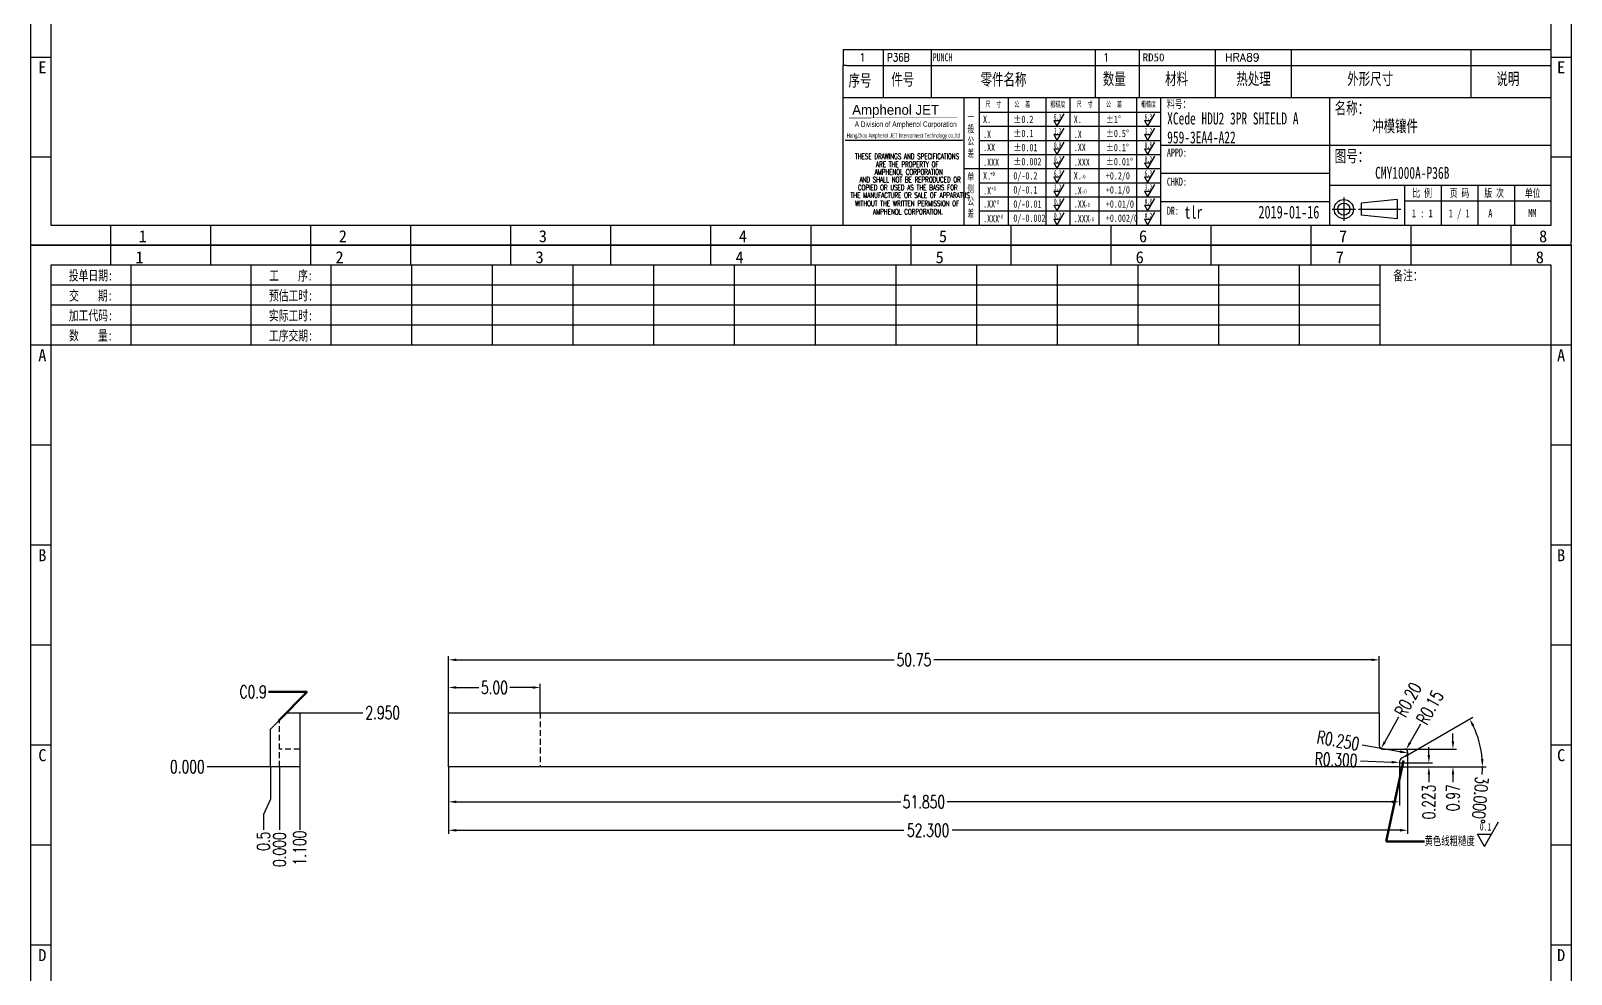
# Model space of a CAD drawing. Header units: millimetres. Extents: x -2852 to 5627, y -2271 to 1849.
# Drawn here: x -778.4 to -694.4, y 11.4 to 62.8 of the extents above; entities that cross this region are included whole.
import ezdxf
from ezdxf.enums import TextEntityAlignment as Align

# ---------------------------------------------------------------- set-up
doc = ezdxf.new("R2010")
doc.units = ezdxf.units.MM
doc.header["$PDSIZE"] = 3
doc.linetypes.add('DASHED2', pattern=[9.525, 6.35, -3.175])
for name, color, linetype in [('1', 7, 'Continuous'), ('11', 4, 'DASHED2'), ('41', 1, 'Continuous')]:
    doc.layers.add(name, color=color, linetype=linetype)
doc.styles.add('CH', font='仿宋_GB2312_0.ttf')
doc.styles.add('jet02', font='simplex.shx', dxfattribs={"width": 0.7})
doc.styles.add('SIMPLEX', font='SIMPLEX')
doc.styles.get("Standard").update_dxf_attribs({"font": '仿宋_GB2312_0.ttf', "width": 0.7})
doc.styles.add('TEXTSTYLE_1', font='TRIUMB.TTF')
doc.styles.add('TEXTSTYLE_2', font='TRIUM.TTF')
doc.styles.add('tk', font='', dxfattribs={"width": 0.7})
doc.styles.add('tk 2', font='仿宋_GB2312_0.ttf', dxfattribs={"width": 0.65})
doc.styles.add('tk 4', font='simplex.shx', dxfattribs={"width": 0.65, "bigfont": 'bigfont.shx'})
doc.styles.get('tk').set_extended_font_data('NSimSun')
doc.dimstyles.new('jet02', dxfattribs={"dimtxt": 3.5, "dimasz": 2.1, "dimexe": 1, "dimexo": 0, "dimgap": 0.5, "dimtad": 0, "dimtoh": 1, "dimdec": 3, "dimzin": 9, "dimdsep": 46, "dimtxsty": 'jet02', "dimcen": 0, "dimclrt": 256, "dimazin": 2, "dimtfac": 1, "dimtdec": 3, "dimtofl": 0, "dimtmove": 0, "dimatfit": 1, "dimfxl": 0, "dimarcsym": 0})

# ---------------------------------------------------------------- blocks, each defined once
blk = doc.blocks.new('A3-N')
at = {"layer": '1', "color": 1}
for p, q in [((0, 0), (0, 296.73)), ((0, 296.73), (420, 296.73)), ((21.82, 291.27), (21.82, 296.73)), ((49.09, 291.27), (49.09, 296.73)), ((76.36, 291.27), (76.36, 296.73)), ((103.64, 291.27), (103.64, 296.73)), ((103.64, 291.27), (103.64, 296.73)), ((103.64, 291.27), (103.64, 296.73)), ((130.91, 291.27), (130.91, 296.73)), ((158.18, 291.27), (158.18, 296.73)), ((185.45, 291.27), (185.45, 296.73)), ((212.73, 291.27), (212.73, 296.73)), ((240, 291.27), (240, 296.73)), ((267.27, 291.27), (267.27, 296.73)), ((294.55, 291.27), (294.55, 296.73)), ((321.82, 291.27), (321.82, 296.73)), ((349.09, 291.27), (349.09, 296.73)), ((376.36, 291.27), (376.36, 296.73)), ((403.64, 291.27), (403.64, 296.73)), ((420, 296.73), (420, 1)), ((5.45, 269.45), (0, 269.45)), ((420, 269.45), (414.55, 269.45)), ((5.45, 242.18), (0, 242.18)), ((420, 242.18), (414.55, 242.18)), ((5.45, 214.91), (0, 214.91)), ((420, 214.91), (414.55, 214.91)), ((5.45, 187.64), (0, 187.64)), ((420, 187.64), (414.55, 187.64)), ((5.45, 160.36), (0, 160.36)), ((420, 160.36), (414.55, 160.36)), ((5.45, 133.09), (0, 133.09)), ((420, 133.09), (414.55, 133.09)), ((5.45, 105.82), (0, 105.82)), ((420, 105.82), (414.55, 105.82)), ((5.45, 78.55), (0, 78.55)), ((420, 78.55), (414.55, 78.55)), ((5.45, 51.27), (0, 51.27)), ((420, 51.27), (414.55, 51.27)), ((222.45, 49.09), (221.45, 49.09)), ((221.45, 49.09), (221.45, 40.36)), ((222.45, 49.09), (414.55, 49.09)), ((232.36, 49.09), (232.36, 40.36)), ((245.45, 49.09), (245.45, 40.36)), ((290.18, 49.09), (290.18, 40.36)), ((302.18, 49.09), (302.18, 40.36)), ((322.91, 49.09), (322.91, 40.36)), ((343.64, 49.09), (343.64, 40.36)), ((392.73, 40.36), (392.73, 49.09)), ((258.55, 40.36), (258.55, 5.44)), ((266.45, 40.36), (266.45, 5.44)), ((276.78, 40.36), (276.78, 5.45)), ((291.18, 40.36), (291.18, 5.45)), ((301.51, 40.37), (301.51, 5.46)), ((308.01, 40.36), (308.01, 5.45)), ((354.09, 40.36), (354.09, 5.45)), ((308.01, 32.39), (258.55, 32.39)), ((308.01, 28.54), (258.55, 28.54)), ((414.55, 27.27), (308.01, 27.27)), ((5.45, 24), (0, 24)), ((308.01, 24.69), (258.55, 24.69)), ((420, 24), (414.55, 24)), ((308.01, 16.99), (258.55, 16.99)), ((354.09, 19.63), (308.01, 19.63)), ((308.01, 13.14), (258.55, 13.14)), ((414.55, 16.36), (354.09, 16.36)), ((374.55, 16.36), (374.55, 5.45)), ((384.55, 16.36), (384.55, 5.45)), ((394.55, 16.36), (394.55, 5.45)), ((404.55, 16.36), (404.55, 5.45)), ((308.01, 9.29), (258.55, 9.29)), ((308.01, 11.99), (354.09, 11.99)), ((372.51, 12.49), (362.69, 11.5)), ((362.69, 11.5), (362.69, 8.23)), ((372.51, 12.49), (372.51, 7.25)), ((414.55, 12), (374.55, 12)), ((21.82, 0), (21.82, 5.45)), ((49.09, 0), (49.09, 5.45)), ((76.36, 0), (76.36, 5.45)), ((103.64, 0), (103.64, 5.45)), ((130.91, 0), (130.91, 5.45)), ((158.18, 0), (158.18, 5.45)), ((185.45, 0), (185.45, 5.45)), ((212.73, 0), (212.73, 5.45)), ((240, 0), (240, 5.45)), ((267.27, 0), (267.27, 5.45)), ((294.55, 0), (294.55, 5.45)), ((321.82, 0), (321.82, 5.45)), ((349.09, 0), (349.09, 5.45)), ((372.51, 7.25), (362.69, 8.23)), ((376.36, 0), (376.36, 5.45)), ((403.64, 0), (403.64, 5.45)), ((1, 0), (0, 0)), ((420, 0), (1, 0)), ((420, 0), (420, 1))]:
    blk.add_line(p, q, dxfattribs=at)
at = {"layer": '1'}
for p, q in [((414.55, 278.18), (414.55, 284.73)), ((221.45, 40.36), (221.45, 5.45)), ((221.45, 40.36), (414.55, 40.36)), ((221.45, 40.36), (414.55, 40.36)), ((254.41, 40.36), (254.41, 5.45)), ((283.28, 40.36), (283.28, 5.45)), ((308.01, 36.24), (258.55, 36.24)), ((222.08, 28.67), (254.12, 28.67)), ((308.01, 20.84), (254.41, 20.84))]:
    blk.add_line(p, q, dxfattribs=at)
at = {"layer": '1', "color": 1, "ltscale": 0.05}
for p, q in [((278.93, 34.04), (279.79, 32.56)), ((278.93, 34.04), (280.65, 34.04)), ((281.68, 35.84), (279.79, 32.56)), ((303.66, 34.05), (304.52, 32.56)), ((303.66, 34.05), (305.38, 34.05)), ((306.41, 35.84), (304.52, 32.56)), ((278.93, 30.19), (279.79, 28.71)), ((278.93, 30.19), (280.65, 30.19)), ((281.68, 31.99), (279.79, 28.71)), ((303.66, 30.2), (305.38, 30.2)), ((303.66, 30.2), (304.52, 28.71)), ((306.41, 31.99), (304.52, 28.71)), ((278.93, 26.34), (279.79, 24.86)), ((278.93, 26.34), (280.65, 26.34)), ((281.68, 28.14), (279.79, 24.86)), ((303.66, 26.35), (304.52, 24.86)), ((303.66, 26.35), (305.38, 26.35)), ((306.41, 28.14), (304.52, 24.86)), ((278.93, 22.49), (280.65, 22.49)), ((278.93, 22.49), (279.79, 21.01)), ((281.68, 24.29), (279.79, 21.01)), ((303.66, 22.5), (305.38, 22.5)), ((303.66, 22.5), (304.52, 21.01)), ((306.41, 24.29), (304.52, 21.01)), ((278.93, 18.66), (279.79, 17.17)), ((278.93, 18.66), (280.65, 18.66)), ((281.68, 20.45), (279.79, 17.17)), ((303.66, 18.66), (304.52, 17.18)), ((303.66, 18.66), (305.38, 18.66)), ((306.41, 20.46), (304.52, 17.18)), ((278.93, 14.81), (280.65, 14.81)), ((278.93, 14.81), (279.79, 13.32)), ((281.68, 16.6), (279.79, 13.32)), ((281.68, 12.75), (279.79, 9.47)), ((303.66, 14.81), (305.38, 14.81)), ((303.66, 14.81), (304.52, 13.33)), ((306.41, 16.61), (304.52, 13.33)), ((306.41, 12.76), (304.52, 9.48)), ((278.93, 10.96), (279.79, 9.47)), ((278.93, 10.96), (280.65, 10.96)), ((281.68, 8.9), (279.79, 5.62)), ((303.66, 10.96), (304.52, 9.48)), ((303.66, 10.96), (305.38, 10.96)), ((306.41, 8.91), (304.52, 5.63)), ((278.93, 7.11), (279.79, 5.62)), ((278.93, 7.11), (280.65, 7.11)), ((303.66, 7.11), (305.38, 7.11)), ((303.66, 7.11), (304.52, 5.63))]:
    blk.add_line(p, q, dxfattribs=at)
at = {"layer": '1', "color": 1, "ltscale": 0.1}
for p, q in [((358.01, 13.02), (358.01, 6.71)), ((354.86, 9.87), (361.17, 9.87)), ((362.03, 9.87), (373.54, 9.87))]:
    blk.add_line(p, q, dxfattribs=at)
at = {"layer": '1'}
blk.add_lwpolyline([(221.45, 5.45), (414.55, 5.45), (414.55, 291.27), (5.45, 291.27), (5.45, 5.45), (414.55, 5.45)], dxfattribs=at)
at = {"layer": '1', "color": 7, "linetype": 'Continuous', "const_width": 0.123}
blk.add_lwpolyline([(223.11, 34.74), (252.6, 34.76)], dxfattribs=at)
at = {"layer": '1', "color": 1}
for radius in [2.62, 1.64]:
    blk.add_circle((358.01, 9.87), radius, dxfattribs=at)
at = {"layer": '41'}
for p, q in [((27.27, 291.27), (27.27, 269.45)), ((60, 291.27), (60, 269.45)), ((81.82, 291.27), (81.82, 269.45)), ((103.82, 291.27), (103.82, 269.45)), ((125.82, 291.27), (125.82, 269.45)), ((147.82, 291.27), (147.82, 269.45)), ((169.82, 291.27), (169.82, 269.45)), ((191.82, 291.27), (191.82, 269.45)), ((213.82, 291.27), (213.82, 269.45)), ((235.82, 291.27), (235.82, 269.45)), ((257.82, 291.27), (257.82, 269.45)), ((279.82, 291.27), (279.82, 269.45)), ((301.82, 291.27), (301.82, 269.45)), ((323.82, 291.27), (323.82, 269.45)), ((345.82, 291.27), (345.82, 269.45)), ((367.82, 291.27), (367.82, 269.45)), ((367.82, 285.82), (5.45, 285.82)), ((367.82, 280.36), (5.45, 280.36)), ((367.82, 274.91), (5.45, 274.91)), ((414.55, 269.45), (5.45, 269.45))]:
    blk.add_line(p, q, dxfattribs=at)
at = {"layer": '1', "color": 1}
for s, p in [('1', (29.64, 295.11)), ('2', (84.18, 295.11)), ('3', (138.73, 295.11)), ('4', (193.27, 295.11)), ('5', (247.82, 295.11)), ('6', (302.36, 295.11)), ('7', (356.91, 295.11)), ('8', (411.45, 295.11)), ('1', (30.53, 4.11)), ('2', (85.08, 4.11)), ('3', (139.62, 4.11)), ('4', (194.17, 4.11)), ('5', (248.72, 4.11)), ('6', (303.26, 4.11)), ('7', (357.81, 4.11)), ('8', (412.35, 4.11))]:
    blk.add_text(s, height=3.27, dxfattribs=at).set_placement(p, align=Align.TOP_CENTER)
at = {"layer": '1', "style": 'tk', "width": 0.7}
for s, p in [('投单日期:', (16.36, 288.55)), ('工    序:', (70.91, 288.55)), ('备注：', (375.51, 288.55)), ('交    期:', (16.36, 283.09)), ('预估工时:', (70.91, 283.09)), ('加工代码:', (16.36, 277.64)), ('实际工时:', (70.91, 277.64)), ('数    量:', (16.36, 272.18)), ('工序交期:', (70.91, 272.18))]:
    blk.add_text(s, height=2.727, dxfattribs=at).set_placement(p, align=Align.MIDDLE)
at = {"layer": '1', "color": 1}
for s, p in [('A', (2.04, 268.36)), ('B', (2.04, 213.82)), ('C', (2.04, 159.27)), ('D', (2.04, 104.73)), ('E', (2.04, 50.18))]:
    blk.add_text(s, height=3.27, dxfattribs=at).set_placement(p, align=Align.TOP_LEFT)
for s, p in [('A', (418.37, 268.36)), ('B', (418.37, 213.82)), ('C', (418.37, 159.27)), ('D', (418.37, 104.73)), ('E', (418.37, 50.18))]:
    blk.add_text(s, height=3.27, dxfattribs=at).set_placement(p, align=Align.TOP_RIGHT)
at = {"layer": '1', "color": 1, "style": 'tk 2', "width": 0.7}
for s, height, p in [('序号', 3.273, (222.96, 43.34)), ('件号', 3.273, (234.62, 43.61)), ('零件名称', 3.273, (258.97, 43.61)), ('数量', 3.273, (292.3, 43.78)), ('材料', 3.273, (309.27, 43.78)), ('热处理', 3.273, (328.71, 43.78)), ('外形尺寸', 3.273, (358.94, 43.78)), ('说明', 3.273, (399.61, 43.78)), ('料号：', 2.182, (309.77, 37.46)), ('名称：', 3.273, (355.52, 35.79)), ('图号：', 3.273, (355.52, 22.7)), ('比 例', 2.182, (376.69, 13.18)), ('页 码', 2.182, (386.85, 13.18)), ('版 次', 2.182, (396.31, 13.18)), ('单位', 2.182, (407.35, 13.18))]:
    blk.add_text(s, height=height, dxfattribs=at).set_placement(p)
at = {"layer": '1', "color": 7, "linetype": 'Continuous', "style": 'TEXTSTYLE_1'}
blk.add_text('Amphenol JET', height=2.7, dxfattribs=at).set_placement((223.96, 35.61))
at = {"layer": '1', "color": 7, "linetype": 'Continuous'}
for s, height, style, width, p in [('A Division of Amphenol Corporation', 1.5, 'TEXTSTYLE_2', 0.7, (224.64, 32.29)), ('HangZhou Amphenol JET Interconnect Technology co.,ltd ', 1.2, 'TEXTSTYLE_2', 0.6, (222.47, 29.36)), ('THESE DRAWINGS AND SPECIFICATIONS', 1.5, 'tk 4', 0.6, (224.73, 23.52)), ('ARE THE PROPERTY OF', 1.5, 'tk 4', 0.6, (230.45, 21.35)), ('AND SHALL NOT BE REPRODUCED OR', 1.5, 'tk 4', 0.6, (225.95, 17.17)), ('AMPHENOL CORPORATION', 1.5, 'tk 4', 0.6, (230.04, 19.27)), ('THE MANUFACTURE OR SALE OF APPARATUS', 1.5, 'tk 4', 0.6, (223.5, 12.92)), ('COPIED OR USED AS THE BASIS FOR', 1.5, 'tk 4', 0.6, (225.54, 15.02)), ('WITHOUT THE WRITTEN PERMISSION OF', 1.5, 'tk 4', 0.6, (224.73, 10.67)), ('AMPHENOL CORPORATION.', 1.5, 'tk 4', 0.6, (229.63, 8.4))]:
    blk.add_text(s, height=height, dxfattribs=dict(at, style=style, width=width)).set_placement(p)
at = {"layer": '1', "color": 1, "style": 'tk 2', "width": 0.7}
for s, p in [('X.', (259.64, 34.37)), ('%%P0.2', (267.9, 34.37)), ('X.', (284.37, 34.37)), ('%%P1%%D', (293.12, 34.37)), ('.X', (259.64, 30.28)), ('%%P0.1', (267.9, 30.52)), ('.X', (284.37, 30.28)), ('%%P0.5%%D', (293.12, 30.52)), ('.XX', (259.64, 26.71)), ('%%P0.01', (267.9, 26.67)), ('.XX', (284.37, 26.71)), ('%%P0.1%%D', (293.12, 26.67)), ('.XXX', (259.64, 22.68)), ('%%P0.002', (267.9, 22.82)), ('.XXX', (284.37, 22.68)), ('%%P0.01%%D', (293.12, 22.82)), ('X.', (259.64, 18.97)), ('0/-0.2', (267.9, 18.97)), ('X.', (284.37, 18.97)), ('+0.2/0', (293.12, 18.97)), ('.X', (259.64, 14.88)), ('0/-0.1', (267.9, 15.12)), ('.X', (284.37, 14.88)), ('+0.1/0', (293.12, 15.12)), ('.XX', (259.64, 11.31)), ('0/-0.01', (267.9, 11.27)), ('0/-0.002', (267.9, 7.42)), ('.XX', (284.37, 11.31)), ('+0.01/0', (293.12, 11.27)), ('+0.002/0', (293.12, 7.42)), ('.XXX', (259.64, 7.28)), ('.XXX', (284.37, 7.28))]:
    blk.add_text(s, height=2, dxfattribs=at).set_placement(p, align=Align.MIDDLE_LEFT)
at = {"layer": '1', "color": 1, "ltscale": 0.05, "style": 'tk 2', "width": 0.5}
for s, p in [('6.3', (279.01, 34.26)), ('6.3', (303.74, 34.27)), ('3.2', (279.01, 30.41)), ('3.2', (303.74, 30.42)), ('0.8', (279.01, 26.56)), ('0.8', (303.74, 26.57)), ('0.2', (279.01, 22.71)), ('0.2', (303.74, 22.72)), ('6.3', (279.01, 18.87)), ('6.3', (303.74, 18.88)), ('3.2', (279.01, 15.02)), ('0.8', (279.01, 11.17)), ('3.2', (303.74, 15.03)), ('0.8', (303.74, 11.18)), ('0.2', (279.01, 7.32)), ('0.2', (303.74, 7.33))]:
    blk.add_text(s, height=1.6, dxfattribs=at).set_placement(p)
at = {"layer": '1', "style": 'tk 2', "width": 0.7}
for s, p in [('APPD:', (309.77, 24.21)), ('CHKD:', (309.77, 16.27)), ('DR:', (309.77, 8.35))]:
    blk.add_text(s, height=2.182, dxfattribs=at).set_placement(p)
at = {"layer": '1', "color": 7, "style": 'tk 2', "width": 0.7}
blk.add_text('MM', height=2.182, dxfattribs=at).set_placement((408.31, 7.75))
at = {"layer": '1', "color": 1, "ltscale": 0.05, "char_height": 1.5, "width": 6.3627, "attachment_point": 1, "style": 'tk 2'}
for s, insert in [('尺  寸', (260.31, 39.25)), ('公  差', (268.17, 39.25)), ('粗糙度', (277.98, 39.25)), ('尺  寸', (285.2, 39.25)), ('公  差', (293.18, 39.25)), ('粗糙度', (302.71, 39.26))]:
    blk.add_mtext(s, dxfattribs=dict(at, insert=insert))
at = {"layer": '1', "ltscale": 0.05, "char_height": 2, "width": 2.5195, "attachment_point": 1, "style": 'tk 2'}
for s, insert in [('一般公差', (255.39, 36.11)), ('单侧公差', (255.39, 19.71))]:
    blk.add_mtext(s, dxfattribs=dict(at, insert=insert))
at = {"layer": '1', "color": 1, "ltscale": 0.05, "char_height": 1.2, "width": 5.1396, "attachment_point": 1, "line_spacing_factor": 0.8, "style": 'tk 2'}
for s, insert in [('+0', (261.58, 20.13)), ('-0', (286.31, 19.33)), ('+0', (261.88, 16.09)), ('-0', (286.61, 15.29)), ('+0', (262.79, 12.45)), ('+0', (263.87, 8.44)), ('-0', (287.51, 11.65)), ('-0', (288.59, 7.64))]:
    blk.add_mtext(s, dxfattribs=dict(at, insert=insert))
at = {"layer": '1', "style": 'tk 2', "width": 0.7}
for tag, p in [('PATR-NO1', (309.84, 32.96)), ('TITLE', (365.74, 30.9)), ('PATR-NO2', (309.84, 27.81)), ('DWG-NO:', (366.54, 18.14))]:
    blk.add_attdef(tag, p, '', height=3.27, dxfattribs=at)
at = {"layer": '1', "color": 1, "style": 'tk 2', "width": 0.7}
for tag, p in [('DRAW', (314.55, 7.27)), ('DATE', (334.72, 7.32))]:
    blk.add_attdef(tag, p, '', height=3.49, dxfattribs=at)
at = {"layer": '1', "style": 'tk 2', "width": 0.7}
for tag, p in [('SCALE', (376.55, 8.73)), ('SHEET', (386.6, 8.72)), ('REV', (397.38, 8.73))]:
    blk.add_attdef(tag, text='', height=2.18, dxfattribs=at).set_placement(p, align=Align.MIDDLE_LEFT)
blk = doc.blocks.new('FB3')
at = {"layer": '1', "color": 1}
for p, q in [((0, 4.36), (193.09, 4.36)), ((0, 4.36), (0, 0)), ((10.91, 4.36), (10.91, 0)), ((24, 4.36), (24, 0)), ((68.73, 4.36), (68.73, 0)), ((80.73, 4.36), (80.73, 0)), ((101.45, 4.36), (101.45, 0)), ((122.18, 4.36), (122.18, 0)), ((171.27, 0), (171.27, 4.36))]:
    blk.add_line(p, q, dxfattribs=at)
at = {"layer": '1'}
for tag, style, p in [('ITEM', 'SIMPLEX', (4.36, 2.18)), ('PARTNO', 'SIMPLEX', (12, 2.18)), ('QTY', 'SIMPLEX', (74.18, 2.18)), ('MATL', 'CH', (81.72, 2.18)), ('FINISH', 'SIMPLEX', (104.17, 2.18)), ('SPEC', 'SIMPLEX', (130.91, 2.18)), ('REMARK', 'SIMPLEX', (174.06, 2.18))]:
    blk.add_attdef(tag, text='', height=2.18, dxfattribs=dict(at, style=style)).set_placement(p, align=Align.MIDDLE_LEFT)
at = {"layer": '1', "style": 'tk', "width": 0.7}
blk.add_attdef('DIE', text='', height=2.18, dxfattribs=at).set_placement((24.43, 2.18), align=Align.MIDDLE_LEFT)
blk = doc.blocks.new('*D2454')
at = {"layer": '41', "ltscale": 0.05}
blk.add_line((150.399, -2429.756), (146.452, -2429.756), dxfattribs=at)
at = {"layer": 'Defpoints', "color": 0, "ltscale": 0.05}
for p in [(146.452, -2429.756), (150.399, -2429.756), (150.399, -2429.756)]:
    blk.add_point(p, dxfattribs=at)
at = {"layer": '41', "ltscale": 0.05, "insert": (145.372, -2429.756), "char_height": 0.7, "attachment_point": 5, "style": 'jet02'}
blk.add_mtext('0.000', dxfattribs=at)
blk = doc.blocks.new('*D2455')
at = {"layer": '41', "ltscale": 0.05}
blk.add_line((151.499, -2426.806), (154.946, -2426.806), dxfattribs=at)
at = {"layer": 'Defpoints', "color": 0, "ltscale": 0.05}
for p in [(151.499, -2426.806), (154.946, -2426.806), (150.399, -2429.756)]:
    blk.add_point(p, dxfattribs=at)
at = {"layer": '41', "ltscale": 0.05, "insert": (156.026, -2426.806), "char_height": 0.7, "attachment_point": 5, "style": 'jet02'}
blk.add_mtext('2.950', dxfattribs=at)
blk = doc.blocks.new('*D2456')
at = {"layer": '41', "ltscale": 0.05}
blk.add_line((150.399, -2429.756), (150.399, -2433.203), dxfattribs=at)
at = {"layer": 'Defpoints', "color": 0, "ltscale": 0.05}
for p in [(150.399, -2429.756), (150.399, -2429.756), (150.399, -2433.203)]:
    blk.add_point(p, dxfattribs=at)
at = {"layer": '41', "ltscale": 0.05, "insert": (150.399, -2434.283), "char_height": 0.7, "attachment_point": 5, "rotation": 90, "style": 'jet02'}
blk.add_mtext('0.000', dxfattribs=at)
blk = doc.blocks.new('*D2457')
at = {"layer": '41', "ltscale": 0.05}
for p, q in [((149.899, -2429.756), (149.899, -2431.523)), ((149.899, -2431.523), (149.524, -2432.363)), ((149.524, -2432.363), (149.524, -2433.203))]:
    blk.add_line(p, q, dxfattribs=at)
at = {"layer": 'Defpoints', "color": 0, "ltscale": 0.05}
for p in [(149.899, -2429.756), (150.399, -2429.756), (149.524, -2433.203)]:
    blk.add_point(p, dxfattribs=at)
at = {"layer": '41', "ltscale": 0.05, "insert": (149.524, -2433.816), "char_height": 0.7, "attachment_point": 5, "rotation": 90, "style": 'jet02'}
blk.add_mtext('0.5', dxfattribs=at)
blk = doc.blocks.new('*D2458')
at = {"layer": '41', "ltscale": 0.05}
blk.add_line((151.499, -2429.756), (151.499, -2433.203), dxfattribs=at)
at = {"layer": 'Defpoints', "color": 0, "ltscale": 0.05}
for p in [(150.399, -2429.756), (151.499, -2429.756), (151.499, -2433.203)]:
    blk.add_point(p, dxfattribs=at)
at = {"layer": '41', "ltscale": 0.05, "insert": (151.499, -2434.189), "char_height": 0.7, "attachment_point": 5, "rotation": 90, "style": 'jet02'}
blk.add_mtext('1.100', dxfattribs=at)
blk = doc.blocks.new('*D2459')
at = {"layer": '41', "ltscale": 0.05}
for p, q in [((159.617, -2426.806), (159.617, -2425.23)), ((160.037, -2425.43), (161.27, -2425.43)), ((164.197, -2425.43), (162.963, -2425.43)), ((164.617, -2426.806), (164.617, -2425.23))]:
    blk.add_line(p, q, dxfattribs=at)
for points in [[(160.037, -2425.36), (160.037, -2425.5), (159.617, -2425.43)], [(164.197, -2425.36), (164.197, -2425.5), (164.617, -2425.43)]]:
    blk.add_solid(points, dxfattribs=at)
at = {"layer": 'Defpoints', "color": 0, "ltscale": 0.05}
for p in [(164.617, -2425.43), (159.617, -2426.806), (164.617, -2426.806)]:
    blk.add_point(p, dxfattribs=at)
at = {"layer": '41', "ltscale": 0.05, "insert": (162.117, -2425.43), "char_height": 0.7, "attachment_point": 5, "style": 'jet02'}
blk.add_mtext('5.00', dxfattribs=at)
blk = doc.blocks.new('*D2460')
at = {"layer": '41', "ltscale": 0.05}
for p, q in [((159.617, -2426.806), (159.617, -2423.721)), ((160.037, -2423.921), (183.912, -2423.921)), ((209.947, -2423.921), (186.072, -2423.921)), ((210.367, -2426.806), (210.367, -2423.721))]:
    blk.add_line(p, q, dxfattribs=at)
for points in [[(160.037, -2423.851), (160.037, -2423.991), (159.617, -2423.921)], [(209.947, -2423.851), (209.947, -2423.991), (210.367, -2423.921)]]:
    blk.add_solid(points, dxfattribs=at)
at = {"layer": 'Defpoints', "color": 0, "ltscale": 0.05}
for p in [(210.367, -2423.921), (159.617, -2426.806), (210.367, -2426.806)]:
    blk.add_point(p, dxfattribs=at)
at = {"layer": '41', "ltscale": 0.05, "insert": (184.992, -2423.921), "char_height": 0.7, "attachment_point": 5, "style": 'jet02'}
blk.add_mtext('50.75', dxfattribs=at)
blk = doc.blocks.new('*D2461')
at = {"layer": '41', "ltscale": 0.05}
for p, q in [((159.617, -2429.756), (159.617, -2431.868)), ((211.467, -2429.756), (211.467, -2431.868)), ((160.037, -2431.668), (184.275, -2431.668)), ((211.047, -2431.668), (186.808, -2431.668))]:
    blk.add_line(p, q, dxfattribs=at)
for points in [[(160.037, -2431.598), (160.037, -2431.738), (159.617, -2431.668)], [(211.047, -2431.598), (211.047, -2431.738), (211.467, -2431.668)]]:
    blk.add_solid(points, dxfattribs=at)
at = {"layer": 'Defpoints', "color": 0, "ltscale": 0.05}
for p in [(159.617, -2429.756), (211.467, -2429.756), (211.467, -2431.668)]:
    blk.add_point(p, dxfattribs=at)
at = {"layer": '41', "ltscale": 0.05, "insert": (185.542, -2431.668), "char_height": 0.7, "attachment_point": 5, "style": 'jet02'}
blk.add_mtext('51.850', dxfattribs=at)
blk = doc.blocks.new('*D2462')
at = {"layer": '41', "ltscale": 0.05}
for p, q in [((211.917, -2428.956), (211.917, -2433.421)), ((159.617, -2429.756), (159.617, -2433.421)), ((160.037, -2433.221), (184.453, -2433.221)), ((211.497, -2433.221), (187.08, -2433.221))]:
    blk.add_line(p, q, dxfattribs=at)
for points in [[(160.037, -2433.151), (160.037, -2433.291), (159.617, -2433.221)], [(211.497, -2433.151), (211.497, -2433.291), (211.917, -2433.221)]]:
    blk.add_solid(points, dxfattribs=at)
at = {"layer": 'Defpoints', "color": 0, "ltscale": 0.05}
for p in [(211.917, -2428.956), (159.617, -2429.756), (159.617, -2433.221)]:
    blk.add_point(p, dxfattribs=at)
at = {"layer": '41', "ltscale": 0.05, "insert": (185.767, -2433.221), "char_height": 0.7, "attachment_point": 5, "style": 'jet02'}
blk.add_mtext('52.300', dxfattribs=at)
blk = doc.blocks.new('*D2463')
at = {"layer": '41', "ltscale": 0.05}
for p, q in [((211.792, -2429.172), (215.473, -2427.047)), ((211.467, -2429.756), (216.199, -2429.756))]:
    blk.add_line(p, q, dxfattribs=at)
for start, end in [(4.61264, 25.38736), (355.38736, 0)]:
    blk.add_arc((210.781, -2429.756), 5.218, start, end, dxfattribs=at)
for points in [[(215.433, -2427.551), (215.557, -2427.486), (215.3, -2427.147)], [(216.052, -2429.333), (215.912, -2429.339), (215.999, -2429.756)]]:
    blk.add_solid(points, dxfattribs=at)
at = {"layer": 'Defpoints', "color": 0, "ltscale": 0.05}
for p in [(215.684, -2427.971), (211.617, -2429.273), (211.792, -2429.172), (159.617, -2429.756), (211.467, -2429.756)]:
    blk.add_point(p, dxfattribs=at)
at = {"layer": '41', "ltscale": 0.05, "insert": (215.87, -2431.566), "char_height": 0.7, "attachment_point": 5, "rotation": 265.38736, "style": 'jet02'}
blk.add_mtext('30.000°', dxfattribs=at)
blk = doc.blocks.new('*D2464')
at = {"layer": '41', "ltscale": 0.05}
for p, q in [((214.389, -2428.368), (214.389, -2427.948)), ((211.767, -2428.788), (214.589, -2428.788)), ((211.467, -2429.756), (214.589, -2429.756)), ((214.389, -2430.176), (214.389, -2430.596))]:
    blk.add_line(p, q, dxfattribs=at)
for points in [[(214.319, -2428.368), (214.459, -2428.368), (214.389, -2428.788)], [(214.319, -2430.176), (214.459, -2430.176), (214.389, -2429.756)]]:
    blk.add_solid(points, dxfattribs=at)
at = {"layer": 'Defpoints', "color": 0, "ltscale": 0.05}
for p in [(211.767, -2428.788), (211.467, -2429.756), (214.389, -2429.756)]:
    blk.add_point(p, dxfattribs=at)
at = {"layer": '41', "ltscale": 0.05, "insert": (214.389, -2431.443), "char_height": 0.7, "attachment_point": 5, "rotation": 90, "style": 'jet02'}
blk.add_mtext('0.97', dxfattribs=at)
blk = doc.blocks.new('*D2465')
at = {"layer": '41', "ltscale": 0.05}
for p, q in [((213.075, -2429.113), (213.075, -2428.693)), ((211.467, -2429.533), (213.275, -2429.533)), ((211.467, -2429.756), (213.275, -2429.756)), ((213.075, -2430.176), (213.075, -2430.596))]:
    blk.add_line(p, q, dxfattribs=at)
for points in [[(213.005, -2429.113), (213.145, -2429.113), (213.075, -2429.533)], [(213.005, -2430.176), (213.145, -2430.176), (213.075, -2429.756)]]:
    blk.add_solid(points, dxfattribs=at)
at = {"layer": 'Defpoints', "color": 0, "ltscale": 0.05}
for p in [(211.467, -2429.533), (211.467, -2429.756), (213.075, -2429.756)]:
    blk.add_point(p, dxfattribs=at)
at = {"layer": '41', "ltscale": 0.05, "insert": (213.075, -2431.676), "char_height": 0.7, "attachment_point": 5, "rotation": 90, "style": 'jet02'}
blk.add_mtext('0.223', dxfattribs=at)
blk = doc.blocks.new('*D2466')
at = {"layer": '41', "ltscale": 0.05}
blk.add_line((209.341, -2429.428), (211.047, -2429.502), dxfattribs=at)
blk.add_solid([(211.05, -2429.432), (211.044, -2429.572), (211.467, -2429.52)], dxfattribs=at)
at = {"layer": 'Defpoints', "color": 0, "ltscale": 0.05}
for p in [(211.467, -2429.52), (211.767, -2429.533)]:
    blk.add_point(p, dxfattribs=at)
at = {"layer": '41', "ltscale": 0.05, "insert": (208.017, -2429.37), "char_height": 0.7, "attachment_point": 5, "rotation": 357.51387, "style": 'jet02'}
blk.add_mtext('R0.300', dxfattribs=at)
blk = doc.blocks.new('*D2467')
at = {"layer": '41', "ltscale": 0.05}
blk.add_line((209.434, -2428.557), (211.499, -2428.926), dxfattribs=at)
blk.add_solid([(211.512, -2428.857), (211.487, -2428.995), (211.913, -2429)], dxfattribs=at)
at = {"layer": 'Defpoints', "color": 0, "ltscale": 0.05}
for p in [(211.667, -2428.956), (211.913, -2429)]:
    blk.add_point(p, dxfattribs=at)
at = {"layer": '41', "ltscale": 0.05, "insert": (208.13, -2428.323), "char_height": 0.7, "attachment_point": 5, "rotation": 349.86386, "style": 'jet02'}
blk.add_mtext('R0.250', dxfattribs=at)
blk = doc.blocks.new('*D2468')
at = {"layer": '41', "ltscale": 0.05}
blk.add_line((211.418, -2427.048), (210.673, -2428.395), dxfattribs=at)
blk.add_solid([(210.612, -2428.362), (210.734, -2428.429), (210.47, -2428.763)], dxfattribs=at)
at = {"layer": 'Defpoints', "color": 0, "ltscale": 0.05}
for p in [(210.47, -2428.763), (210.567, -2428.588)]:
    blk.add_point(p, dxfattribs=at)
at = {"layer": '41', "ltscale": 0.05, "insert": (211.946, -2426.093), "char_height": 0.7, "attachment_point": 5, "rotation": 61.0636, "style": 'jet02'}
blk.add_mtext('R0.20', dxfattribs=at)
blk = doc.blocks.new('*D2469')
at = {"layer": '41', "ltscale": 0.05}
blk.add_line((212.617, -2427.427), (212.046, -2428.441), dxfattribs=at)
blk.add_solid([(211.985, -2428.407), (212.107, -2428.476), (211.84, -2428.807)], dxfattribs=at)
at = {"layer": 'Defpoints', "color": 0, "ltscale": 0.05}
for p in [(211.767, -2428.938), (211.84, -2428.807)]:
    blk.add_point(p, dxfattribs=at)
at = {"layer": '41', "ltscale": 0.05, "insert": (213.129, -2426.516), "char_height": 0.7, "attachment_point": 5, "rotation": 60.6442, "style": 'jet02'}
blk.add_mtext('R0.15', dxfattribs=at)

msp = doc.modelspace()

# ---------------------------------------------------------------- linework, layer by layer
at = {"layer": '1', "ltscale": 0.05}
for p, q in [((-765.3086, 24.7239), (-764.4086, 25.6239)), ((-764.4086, 25.6239), (-763.7086, 25.6239)), ((-763.7086, 25.6239), (-763.7086, 22.6739)), ((-755.591, 22.6739), (-755.591, 25.6239)), ((-755.591, 25.6239), (-704.841, 25.6239)), ((-704.841, 25.6239), (-704.841, 23.8418)), ((-765.3086, 22.6739), (-765.3086, 24.7239)), ((-704.641, 23.6418), (-703.441, 23.6418)), ((-763.7086, 22.6739), (-765.3086, 22.6739)), ((-703.741, 22.6739), (-755.591, 22.6739))]:
    msp.add_line(p, q, dxfattribs=at)
at = {"layer": '1', "color": 2, "ltscale": 0.05}
for p, q in [((-703.741, 22.8968), (-703.741, 22.6739)), ((-703.416, 23.2576), (-703.591, 23.1566)), ((-703.291, 23.4918), (-703.291, 23.4742))]:
    msp.add_line(p, q, dxfattribs=at)
at = {"layer": '1', "ltscale": 0.05}
msp.add_arc((-704.641, 23.8418), 0.2, 180, 270, dxfattribs=at)
at = {"layer": '1', "color": 2, "ltscale": 0.05}
for centre, radius, start, end in [((-703.441, 23.4918), 0.15, 0, 90), ((-703.441, 22.8968), 0.3, 120, 180), ((-703.541, 23.4742), 0.25, 300, 0)]:
    msp.add_arc(centre, radius, start, end, dxfattribs=at)
at = {"layer": '11', "ltscale": 0.05}
for p, q in [((-764.8086, 22.6739), (-764.8086, 25.2239)), ((-750.591, 25.6239), (-750.591, 22.6739)), ((-763.7086, 23.6418), (-764.8086, 23.6418))]:
    msp.add_line(p, q, dxfattribs=at)
at = {"layer": '41', "color": 2, "ltscale": 0.05}
for p, q in [((-699.1023, 18.3311), (-698.3325, 19.6644)), ((-699.1023, 18.3311), (-699.4872, 18.9977)), ((-699.4872, 18.9977), (-698.7174, 18.9977))]:
    msp.add_line(p, q, dxfattribs=at)

# ---------------------------------------------------------------- block references
at = {"layer": '1', "ltscale": 0.05, "xscale": 0.2000000000000455, "yscale": 0.2000000000000455, "zscale": 0.2000000000000455}
for p, values in [((-778.3712, 51.1237), {'DWG-NO:': 'CMY1000A-P36B', 'TITLE': '冲模镶件', 'REV': 'A', 'SHEET': '1 / 1', 'DRAW': 'tlr', 'DATE': '2019-01-16', 'PATR-NO1': 'XCede HDU2 3PR SHIELD A', 'PATR-NO2': '959-3EA4-A22', 'SCALE': '1 : 1'}), ((-778.3712, -8.2217), {'DWG-NO:': 'CMY1000A-P36C', 'TITLE': '冲模镶件', 'REV': 'A', 'SHEET': '1 / 1', 'DRAW': 'tlr', 'DATE': '2019-01-16', 'PATR-NO1': 'XCede HDU2 3PR SHIELD A', 'PATR-NO2': '959-3EA4-A22', 'SCALE': '1 : 1'})]:
    msp.add_blockref('A3-N', p, dxfattribs=at).add_auto_attribs(values)
at = {"layer": '1', "ltscale": 0.05}
ref = msp.add_blockref('FB3', (-734.0803, 60.9419), dxfattribs=dict(at, xscale=0.2000000000000455, yscale=0.2000000000000455, zscale=0.2000000000000455))
ref.add_attrib('PARTNO', 'P36B', dxfattribs={"height": 0.43636, "style": 'SIMPLEX', "width": 0.8}).set_placement((-731.6803, 61.3783), align=Align.MIDDLE_LEFT)
ref.add_attrib('ITEM', '1', dxfattribs={"height": 0.4364, "style": 'SIMPLEX'}).set_placement((-733.2076, 61.3783), align=Align.MIDDLE_LEFT)
ref.add_attrib('DIE', 'PUNCH', dxfattribs={"height": 0.43636, "style": 'tk', "width": 0.7}).set_placement((-729.1943, 61.3783), align=Align.MIDDLE_LEFT)
ref.add_attrib('QTY', '1', dxfattribs={"height": 0.4364, "style": 'SIMPLEX'}).set_placement((-719.9204, 61.3783), align=Align.MIDDLE_LEFT)
ref.add_attrib('MATL', 'RD50', dxfattribs={"height": 0.43636, "style": 'CH'}).set_placement((-717.7371, 61.3783), align=Align.MIDDLE_LEFT)
ref.add_attrib('FINISH', 'HRA89', dxfattribs={"height": 0.43636, "style": 'SIMPLEX'}).set_placement((-713.2458, 61.3783), align=Align.MIDDLE_LEFT)

# ---------------------------------------------------------------- texts
at = {"layer": '41', "color": 2, "ltscale": 0.05, "style": 'tk 2', "width": 0.65}
msp.add_text('0.1', height=0.4, dxfattribs=at).set_placement((-699.3587, 19.1975))
at = {"layer": '41', "ltscale": 0.05, "insert": (-765.5015, 26.7637), "char_height": 0.7, "attachment_point": 6, "style": 'jet02'}
msp.add_mtext('C0.9', dxfattribs=at)
at = {"layer": '41', "color": 2, "ltscale": 0.05, "insert": (-702.3697, 18.6057), "char_height": 0.466667, "attachment_point": 4, "style": 'jet02'}
msp.add_mtext('{\\fSimSun|b0|i0|c134|p54;黄色线粗糙度}', dxfattribs=at)

# ---------------------------------------------------------------- dimensions: what is measured, and where the dimension line sits
at = {"layer": '41', "ltscale": 0.05}
for base, p1, p2, override, picture, middle in [((-704.841, 28.5087), (-755.591, 25.6239), (-704.841, 25.6239), {"dimscale": 0.2, "dimtoh": 0, "dimdec": 2, "dimzin": 1, "dimclrd": 256, "dimclre": 256, "dimazin": 0, "dimatfit": 3, "dimlwd": 65535, "dimlwe": 65535}, '*D2460', (-730.216, 28.5087)), ((-750.591, 26.9994), (-755.591, 25.6239), (-750.591, 25.6239), {"dimscale": 0.2, "dimtoh": 0, "dimdec": 2, "dimzin": 1, "dimclrd": 256, "dimclre": 256, "dimazin": 0, "dimatfit": 3, "dimlwd": 65535, "dimlwe": 65535}, '*D2459', (-753.091, 26.9994)), ((-755.591, 19.2083), (-703.291, 23.4742), (-755.591, 22.6739), {"dimscale": 0.2, "dimtoh": 0, "dimzin": 1, "dimclrd": 256, "dimclre": 256, "dimadec": 3, "dimazin": 0, "dimatfit": 3, "dimlwd": 65535, "dimlwe": 65535}, '*D2462', (-729.441, 19.2083))]:
    dim = msp.add_linear_dim(base=base, p1=p1, p2=p2, dimstyle='jet02', override=override, dxfattribs=at)
    dim.commit()
    dim.dimension.update_dxf_attribs({"geometry": picture, "text_midpoint": middle, "insert": (-915.2077, 2452.4298)})
for center, mpoint, override, picture, middle in [((-704.641, 23.8418), (-704.7378, 23.6668), {"dimscale": 0.2, "dimtoh": 0, "dimdec": 2, "dimzin": 1, "dimclrd": 256, "dimclre": 256, "dimazin": 0, "dimtmove": 1, "dimatfit": 3, "dimlwd": 65535, "dimlwe": 65535}, '*D2468', (-703.2615, 26.337)), ((-703.441, 23.4918), (-703.3675, 23.6225), {"dimscale": 0.2, "dimtoh": 0, "dimdec": 2, "dimzin": 1, "dimclrd": 256, "dimclre": 256, "dimazin": 0, "dimatfit": 3, "dimlwd": 65535, "dimlwe": 65535}, '*D2469', (-702.0789, 25.9136)), ((-703.541, 23.4742), (-703.2949, 23.4302), {"dimscale": 0.2, "dimtoh": 0, "dimzin": 1, "dimclrd": 256, "dimclre": 256, "dimadec": 3, "dimazin": 0, "dimatfit": 3, "dimlwd": 65535, "dimlwe": 65535}, '*D2467', (-707.0779, 24.1065)), ((-703.441, 22.8968), (-703.7407, 22.9098), {"dimscale": 0.2, "dimtoh": 0, "dimzin": 1, "dimclrd": 256, "dimclre": 256, "dimadec": 3, "dimazin": 0, "dimatfit": 3, "dimlwd": 65535, "dimlwe": 65535}, '*D2466', (-707.1904, 23.0596))]:
    dim = msp.add_radius_dim(center=center, mpoint=mpoint, dimstyle='jet02', override=override, dxfattribs=at)
    dim.commit()
    dim.dimension.update_dxf_attribs({"geometry": picture, "text_midpoint": middle, "dimtype": 132, "insert": (-915.2077, 2452.4298)})
for feature_location, offset, dtype, origin, override, picture, middle, set_off in [((-763.7086, 25.6239), (3.4469, 0), 0, (-764.8086, 22.6739), {"dimscale": 0.2, "dimtoh": 0, "dimzin": 1, "dimclrd": 256, "dimclre": 256, "dimadec": 3, "dimazin": 0, "dimatfit": 3, "dimlwd": 65535, "dimlwe": 65535}, '*D2455', (-759.1817, 25.6239), (-915.2077, 2452.4298)), ((-764.808595702, 22.6738574166), (-3.9468704191, 0), 0, (-764.808595702, 22.6738574166), {"dimscale": 0.2, "dimtoh": 0, "dimzin": 1, "dimclrd": 256, "dimclre": 256, "dimadec": 3, "dimazin": 0, "dimatfit": 3, "dimlwd": 65535, "dimlwe": 65535}, '*D2454', (-769.8354661211, 22.6738574166), (-915.2077048823, 2452.4298167741)), ((-765.3086, 22.6739), (-0.375, -3.4469), 1, (-764.8086, 22.6739), {"dimscale": 0.2, "dimtoh": 0, "dimdec": 1, "dimzin": 1, "dimclrd": 256, "dimclre": 256, "dimadec": 1, "dimazin": 0, "dimatfit": 3, "dimlwd": 65535, "dimlwe": 65535}, '*D2457', (-765.6836, 18.6137), (-915.2077, 2452.4298)), ((-764.808595702, 22.6738574166), (0, -3.4468704191), 1, (-764.808595702, 22.6738574166), {"dimscale": 0.2, "dimtoh": 0, "dimzin": 1, "dimclrd": 256, "dimclre": 256, "dimadec": 3, "dimazin": 0, "dimatfit": 3, "dimlwd": 65535, "dimlwe": 65535}, '*D2456', (-764.808595702, 18.1469869975), (-915.2077048823, 2452.4298167741)), ((-763.7086, 22.6739), (0, -3.4469), 1, (-764.8086, 22.6739), {"dimscale": 0.2, "dimtoh": 0, "dimzin": 1, "dimclrd": 256, "dimclre": 256, "dimadec": 3, "dimazin": 0, "dimatfit": 3, "dimlwd": 65535, "dimlwe": 65535}, '*D2458', (-763.7086, 18.2403), (-915.2077, 2452.4298))]:
    dim = msp.add_ordinate_dim(feature_location=feature_location, offset=offset, dtype=dtype, origin=origin, dimstyle='jet02', override=override, dxfattribs=at)
    dim.commit()
    dim.dimension.update_dxf_attribs({"geometry": picture, "text_midpoint": middle, "insert": set_off})
dim = msp.add_angular_dim_2l(base=(-699.523452, 24.458664), line1=((-703.741018, 22.673857), (-755.591018, 22.673857)), line2=((-703.416018, 23.257646), (-703.591018, 23.156609)), dimstyle='jet02', override={"dimscale": 0.2, "dimtoh": 0, "dimzin": 1, "dimclrd": 256, "dimclre": 256, "dimadec": 3, "dimazin": 0, "dimatfit": 3, "dimlwd": 65535, "dimlwe": 65535}, dxfattribs=at)
dim.commit()
dim.dimension.update_dxf_attribs({"geometry": '*D2463', "text_midpoint": (-699.337829, 20.863716), "insert": (-915.207705, 2452.429817)})
for base, p1, override, picture, middle in [((-700.8184, 22.6739), (-703.441, 23.6418), {"dimscale": 0.2, "dimtoh": 0, "dimdec": 2, "dimzin": 1, "dimclrd": 256, "dimclre": 256, "dimazin": 0, "dimatfit": 3, "dimlwd": 65535, "dimlwe": 65535}, '*D2464', (-700.8184, 20.9872)), ((-702.1325, 22.6739), (-703.741, 22.8968), {"dimscale": 0.2, "dimtoh": 0, "dimzin": 1, "dimclrd": 256, "dimclre": 256, "dimadec": 3, "dimazin": 0, "dimatfit": 3, "dimlwd": 65535, "dimlwe": 65535}, '*D2465', (-702.1325, 20.7539))]:
    dim = msp.add_linear_dim(base=base, p1=p1, p2=(-703.741, 22.6739), angle=90, dimstyle='jet02', override=override, dxfattribs=at)
    dim.commit()
    dim.dimension.update_dxf_attribs({"geometry": picture, "text_midpoint": middle, "insert": (-915.2077, 2452.4298)})
dim = msp.add_linear_dim(base=(-703.741, 20.7614), p1=(-755.591, 22.6739), p2=(-703.741, 22.6739), dimstyle='jet02', override={"dimscale": 0.2, "dimtoh": 0, "dimzin": 1, "dimclrd": 256, "dimclre": 256, "dimadec": 3, "dimazin": 0, "dimatfit": 3, "dimlwd": 65535, "dimlwe": 65535}, dxfattribs=at)
dim.commit()
dim.dimension.update_dxf_attribs({"geometry": '*D2461', "text_midpoint": (-729.666, 20.7614), "dimtype": 128, "insert": (-915.2077, 2452.4298)})

# ---------------------------------------------------------------- leaders
at = {"layer": '41', "ltscale": 0.05, "annotation_type": 0, "has_hookline": 1, "hookline_direction": 1, "text_width": 1.4933}
msp.add_leader([(-764.8586, 25.1739), (-763.3015, 26.7637), (-765.4015, 26.7637)], dimstyle='jet02', override={"dimscale": 0.2, "dimtoh": 0, "dimdec": 2, "dimzin": 1, "dimclrd": 256, "dimclre": 256, "dimazin": 0, "dimatfit": 3, "dimlwd": 65535, "dimlwe": 65535}, dxfattribs=at)
at = {"layer": '41', "color": 2, "ltscale": 0.05, "annotation_type": 0, "has_hookline": 1, "hookline_direction": 0, "text_width": 2.7593}
msp.add_leader([(-703.5103, 23.0186), (-704.4697, 18.6057), (-702.3697, 18.6057)], dimstyle='jet02', override={"dimscale": 0.1, "dimexe": 0, "dimgap": 0, "dimtoh": 0, "dimdec": 1, "dimzin": 1, "dimdle": 0.05, "dimclrd": 2, "dimclre": 256, "dimadec": 1, "dimazin": 0, "dimtp": 0.05, "dimtm": 0.05, "dimatfit": 3, "dimtolj": 1, "dimtzin": 0, "dimlwd": 65535}, dxfattribs=at)

doc.saveas('drawing.dxf')
